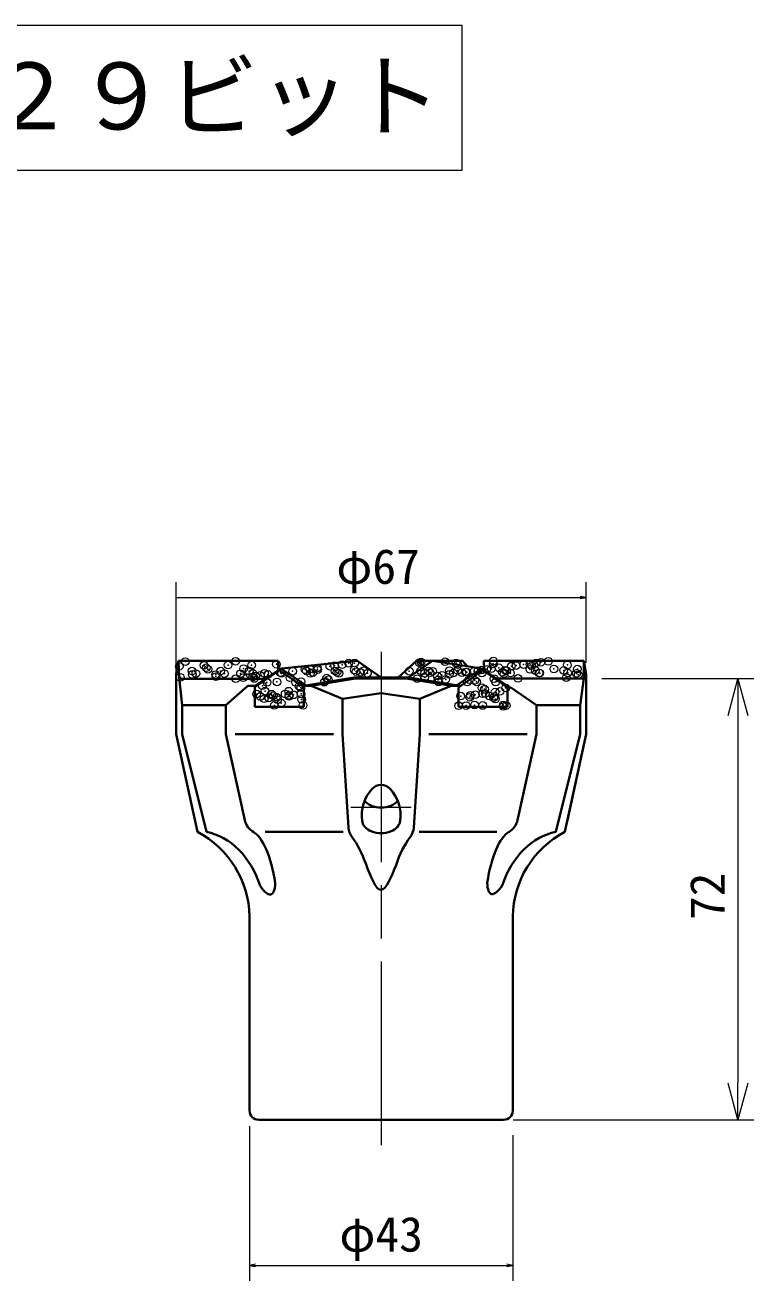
# Model space of a CAD drawing. Units: millimetres at full size, sheet at 1:2.5; details may follow other scales. Extents: x 9811 to 11491, y -1826 to -623.
# Drawn here: x 10940.3 to 11059.3, y -1460.9 to -1255.8 of the extents above; entities that cross this region are included whole.
import ezdxf
from ezdxf.enums import TextEntityAlignment as Align

# ---------------------------------------------------------------- set-up
doc = ezdxf.new("R2010")
doc.units = ezdxf.units.MM
doc.header["$LTSCALE"] = 2.5
doc.header["$PDMODE"] = 32
doc.header["$PDSIZE"] = 1.25
doc.linetypes.add('CHAIN', pattern=[18.5, 12, -1.5, 3.5, -1.5])
for name, color, linetype, lineweight in [('4中心線', 1, 'CHAIN', 15), ('中心線', 1, 'CHAIN', 15), ('外形線', 7, 'Continuous', 35), ('寸法線', 4, 'Continuous', 13), ('枠', 7, 'Continuous', 13), ('細い実線', 3, 'Continuous', 20)]:
    doc.layers.add(name, color=color, linetype=linetype, lineweight=lineweight)
doc.styles.add('ＭＳ ゴシック', font='')
doc.styles.get('ＭＳ ゴシック').set_extended_font_data('MS Gothic')

# ---------------------------------------------------------------- blocks, each defined once
blk = doc.blocks.new('open_arrow')
at = {"color": 0, "linetype": 'Continuous', "lineweight": -2}
blk.add_lwpolyline([(7.5, 1.25), (0, 0), (7.5, -1.25)], dxfattribs=at)

msp = doc.modelspace()

# ---------------------------------------------------------------- linework, layer by layer
at = {"layer": '4中心線'}
for p, q in [((10998.437, -1362.488), (10998.437, -1439.586)), ((11003.368, -1383.565), (10993.505, -1383.565))]:
    msp.add_line(p, q, dxfattribs=at)
at = {"layer": '中心線'}
msp.add_line((10998.437, -1358.131), (10998.437, -1362.325), dxfattribs=at)
at = {"layer": '外形線'}
for p, q in [((10965.319, -1359.628), (10964.953, -1361.753)), ((10965.319, -1359.628), (10965.432, -1362.565)), ((10965.319, -1359.628), (10981.644, -1359.628)), ((10981.636, -1361.107), (10981.644, -1359.628)), ((10981.637, -1360.896), (10994.51, -1359.628)), ((10994.51, -1359.628), (10998.436, -1362.325)), ((11004.186, -1359.628), (11001.209, -1362.329)), ((11006.799, -1359.628), (11002.879, -1362.325)), ((11004.186, -1359.628), (11011.725, -1359.628)), ((11004.186, -1359.628), (11005.508, -1360.516)), ((11014.843, -1360.837), (11006.799, -1359.628)), ((11011.725, -1359.628), (11012.51, -1360.486)), ((11015.238, -1361.107), (11015.23, -1359.628)), ((11015.23, -1359.628), (11031.552, -1359.628)), ((11031.552, -1359.628), (11031.937, -1361.858)), ((11031.552, -1359.628), (11031.552, -1362.488)), ((10964.953, -1361.753), (10964.937, -1371.565)), ((10982.03, -1360.837), (10977.822, -1363.717)), ((10977.822, -1363.921), (10981.679, -1361.241)), ((10981.822, -1361.196), (10982.03, -1360.837)), ((10981.965, -1361.241), (10985.822, -1363.921)), ((10982.03, -1360.837), (10986.186, -1363.656)), ((11014.843, -1360.837), (11010.748, -1363.615)), ((11011.051, -1363.942), (11015.051, -1361.162)), ((11015.051, -1361.162), (11014.843, -1360.837)), ((11014.843, -1360.837), (11019.051, -1363.717)), ((11019.051, -1363.942), (11015.051, -1361.162)), ((11031.937, -1361.858), (11031.937, -1371.565)), ((10965.432, -1362.356), (10965.92, -1366.836)), ((10965.455, -1362.565), (10979.773, -1362.565)), ((10976.659, -1363.717), (10973.089, -1366.836)), ((10977.737, -1363.717), (10976.659, -1363.717)), ((10977.822, -1363.717), (10976.659, -1363.717)), ((10977.822, -1363.942), (10977.822, -1363.717)), ((10977.822, -1363.921), (10977.822, -1367.142)), ((10977.822, -1367.142), (10977.822, -1363.942)), ((10985.822, -1363.717), (10993.994, -1362.325)), ((10986.997, -1363.717), (10985.822, -1363.717)), ((10985.822, -1363.717), (10985.822, -1363.942)), ((10985.822, -1363.921), (10985.822, -1367.142)), ((10985.822, -1367.142), (10985.822, -1363.942)), ((10986.997, -1363.717), (10994.23, -1362.488)), ((10986.997, -1363.717), (10992.142, -1365.823)), ((10993.994, -1362.325), (11002.879, -1362.325)), ((10994.23, -1362.488), (11002.515, -1362.488)), ((11009.877, -1363.717), (11002.515, -1362.488)), ((11002.879, -1362.325), (11011.374, -1363.717)), ((11009.877, -1363.717), (11004.732, -1365.823)), ((11009.877, -1363.717), (11011.374, -1363.717)), ((11011.051, -1367.142), (11011.051, -1363.942)), ((11017.254, -1362.488), (11031.552, -1362.488)), ((11019.051, -1367.142), (11019.051, -1363.717)), ((11019.597, -1363.946), (11019.051, -1363.942)), ((11019.597, -1363.946), (11023.784, -1366.836)), ((11031.552, -1362.488), (11030.953, -1366.836)), ((10992.142, -1365.823), (10998.437, -1364.89)), ((10992.142, -1365.823), (10992.142, -1371.565)), ((11004.732, -1365.823), (10998.437, -1364.89)), ((11004.732, -1365.823), (11004.732, -1371.565)), ((10973.089, -1366.836), (10965.92, -1366.836)), ((10965.92, -1366.836), (10965.92, -1371.565)), ((10973.089, -1366.836), (10973.089, -1371.565)), ((10977.822, -1367.142), (10985.822, -1367.142)), ((10985.822, -1367.142), (10977.822, -1367.142)), ((10985.503, -1367.142), (10978.141, -1367.142)), ((10978.141, -1367.142), (10985.503, -1367.142)), ((11011.051, -1367.142), (11019.051, -1367.142)), ((11011.371, -1367.142), (11018.732, -1367.142)), ((11023.784, -1366.836), (11030.953, -1366.836)), ((11023.784, -1366.836), (11030.953, -1366.836)), ((11023.784, -1366.836), (11023.784, -1371.565)), ((11030.953, -1366.836), (11030.953, -1371.565)), ((10964.937, -1371.565), (10968.437, -1387.565)), ((10965.92, -1371.565), (10969.913, -1387.565)), ((10973.089, -1371.565), (10976.162, -1385.614)), ((10974.601, -1371.565), (10990.662, -1371.565)), ((10992.142, -1371.565), (10993.107, -1386.808)), ((11004.732, -1371.565), (11003.766, -1386.808)), ((11022.272, -1371.565), (11006.212, -1371.565)), ((11023.784, -1371.565), (11020.711, -1385.614)), ((11030.953, -1371.565), (11026.961, -1387.565)), ((11031.937, -1371.565), (11028.437, -1387.565)), ((11031.937, -1371.565), (11028.864, -1385.614)), ((10992.229, -1387.565), (10979.522, -1387.565)), ((11004.644, -1387.565), (11017.352, -1387.565)), ((10976.937, -1401.367), (10976.937, -1433.065)), ((11019.937, -1401.367), (11019.937, -1433.065)), ((10978.437, -1434.565), (11018.437, -1434.565))]:
    msp.add_line(p, q, dxfattribs=at)
for centre, radius, start, end in [((10981.822, -1361.446), 0.25, 55.20405, 124.79595), ((10998.437, -1381.88), 2, 43.31554, 136.68446), ((11001.538, -1384.804), 6.263, 136.68446, 188.76369), ((10995.335, -1384.804), 6.263, 351.23631, 43.31554), ((10979.093, -1384.973), 3, 192.33909, 241.36114), ((11017.78, -1384.973), 3, 299.8577, 347.66091), ((10961.086, -1401.611), 15.853, 0.88251, 62.37348), ((10996.101, -1386.619), 3, 183.62463, 217.16401), ((11000.772, -1386.619), 3, 322.83599, 356.37537), ((11035.787, -1401.61), 15.852, 117.62364, 179.12037), ((10978.437, -1433.065), 1.5, 180, 270), ((11018.437, -1433.065), 1.5, 270, 0)]:
    msp.add_arc(centre, radius, start, end, dxfattribs=at)
for centre, major_axis, ratio, start_param, end_param in [((10998.437, -1381.465), (-3.091, 0), 0.679651, 0.5009551, 2.6406376), ((10998.437, -1385.666), (-3.091, 0), 0.679651, 6.2831853, 9.424778), ((10968.349, -1402.311), (0, 14.889), 0.757569, 5.1230895, 6.1441287), ((10976.708, -1402.349), (0, 15), 0.326562, 5.1554935, 6.0982292), ((10988.621, -1400.445), (0, 15), 0.566667, 5.25251, 5.6412666), ((11008.252, -1400.445), (0, 15), 0.566667, 0.6419187, 1.0487032), ((11020.19, -1402.31), (0, 15), 0.326562, 0.1849561, 1.1276919), ((11028.549, -1402.27), (0, 14.853), 0.759403, 0.1412444, 1.1506088), ((10978.977, -1392.924), (1.471, -4.842), 0.325734, 5.3995768, 7.092511), ((11017.921, -1392.84), (-1.471, -4.842), 0.325734, 5.4854456, 7.1870441)]:
    msp.add_ellipse(centre, major_axis=major_axis, ratio=ratio, start_param=start_param, end_param=end_param, dxfattribs=at)
msp.add_open_spline([(10995.911, -1392.732), (10996.749, -1394.893), (10997.587, -1397.055), (10998.437, -1397.024), (10999.245, -1396.995), (11000.065, -1394.98), (11000.884, -1392.965)], degree=3, knots=[0, 0, 0, 0, 1, 1, 1, 2, 2, 2, 2], dxfattribs=at)
at = {"layer": '寸法線'}
for p, q in [((10964.937, -1362.025), (10964.937, -1346.741)), ((11031.937, -1359.948), (11031.937, -1346.741)), ((10964.937, -1349.281), (11031.937, -1349.281)), ((11034.477, -1362.488), (11059.312, -1362.488)), ((11055.108, -1368.565), (11056.715, -1362.565)), ((11056.715, -1362.565), (11058.323, -1368.565)), ((11056.715, -1362.565), (11056.715, -1368.565)), ((11056.715, -1368.565), (11056.715, -1428.565)), ((11056.715, -1434.565), (11055.108, -1428.565)), ((11058.323, -1428.565), (11056.715, -1434.565)), ((11056.715, -1434.565), (11056.715, -1428.565)), ((10976.937, -1435.605), (10976.937, -1460.885)), ((11019.984, -1434.565), (11059.312, -1434.565)), ((11019.937, -1437.105), (11019.937, -1460.885)), ((10976.937, -1458.345), (11019.937, -1458.345))]:
    msp.add_line(p, q, dxfattribs=at)
at = {"layer": '枠'}
msp.add_lwpolyline([(10903.589, -1255.779), (11011.589, -1255.779), (11011.589, -1279.547), (10903.589, -1279.547)], close=True, dxfattribs=at)
at = {"layer": '細い実線'}
msp.add_line((10977.822, -1367.121), (10977.822, -1363.921), dxfattribs=at)
for p in [(10966.453, -1359.727), (10969.514, -1360.35), (10973.44, -1360.3), (10974.663, -1359.675), (10977.278, -1360.318), (10981.329, -1360.172), (10990.842, -1360.399), (10992.062, -1360.239), (10993.144, -1359.994), (10994.099, -1359.971), (11004.663, -1359.923), (11004.959, -1359.817), (11008.885, -1359.767), (11010.665, -1359.975), (11010.941, -1360.228), (11016.756, -1360.107), (11016.774, -1359.639), (11020.489, -1360.38), (11021.708, -1360.22), (11022.758, -1360.159), (11023.034, -1360.412), (11023.746, -1359.951), (11024.527, -1359.849), (11025.746, -1359.688), (11028.848, -1360.291), (10965.463, -1360.496), (10965.645, -1362.308), (10967.542, -1361.294), (10967.58, -1361.834), (10968.175, -1361.697), (10969.877, -1360.739), (10970.154, -1360.992), (10971.417, -1361.852), (10971.459, -1362.188), (10972.214, -1361.286), (10972.846, -1361.689), (10974.692, -1362.526), (10975.469, -1361.706), (10975.911, -1362.365), (10975.968, -1360.871), (10976.885, -1361.277), (10977.461, -1362.239), (10977.517, -1361.68), (10977.737, -1362.493), (10977.949, -1362.097), (10978.729, -1361.994), (10979.395, -1361.656), (10979.949, -1361.834), (10981.986, -1361.565), (10982.188, -1361.672), (10983.552, -1362.372), (10983.986, -1361.302), (10986.024, -1361.034), (10986.227, -1361.26), (10986.805, -1360.931), (10986.86, -1361.663), (10987.284, -1361.528), (10988.024, -1360.77), (10988.061, -1361.055), (10989.554, -1362.423), (10990.062, -1360.502), (10990.898, -1361.252), (10991.21, -1361.478), (10991.531, -1361.655), (10994.063, -1361.107), (10994.339, -1361.36), (10995.047, -1361.497), (10995.57, -1361.243), (10996.202, -1361.646), (11003.025, -1361.301), (11004.338, -1362.506), (11004.912, -1361.226), (11005.545, -1361.629), (11005.558, -1362.346), (11006.156, -1361.291), (11006.432, -1361.544), (11006.862, -1361.319), (11007.595, -1362.078), (11008.376, -1361.975), (11009.583, -1361.218), (11009.595, -1361.814), (11010.216, -1361.621), (11010.913, -1361.173), (11011.633, -1361.546), (11012.246, -1361.424), (11012.414, -1361.443), (11013.633, -1361.283), (11014.254, -1361.21), (11014.84, -1361.123), (11014.887, -1361.612), (11015.671, -1361.014), (11016.451, -1360.912), (11017.671, -1360.751), (11018.249, -1361.475), (11018.525, -1361.729), (11018.677, -1361.141), (11018.926, -1361.201), (11019.558, -1361.604), (11019.708, -1360.483), (11020.794, -1362.479), (11022.728, -1360.995), (11023.597, -1361.193), (11024.229, -1361.596), (11024.339, -1361.608), (11026.655, -1360.945), (11028.268, -1361.184), (11028.683, -1362.352), (11028.901, -1361.587), (11030.341, -1361.659), (11030.492, -1360.964), (11030.618, -1361.913), (10979.042, -1363.688), (10979.49, -1364.546), (10979.794, -1363.131), (10981.423, -1363.062), (10983.327, -1364.565), (10984.466, -1363.123), (10985.045, -1363.74), (10985.321, -1363.993), (10985.35, -1363.012), (10989.137, -1363.114), (10989.187, -1363.031), (10989.83, -1362.677), (11007.737, -1362.74), (11007.822, -1363.08), (11008.98, -1362.657), (11012.493, -1363.072), (11012.817, -1362.675), (11013.739, -1362.792), (11014.016, -1363.045), (11014.934, -1364.013), (11015.321, -1364.241), (11016.868, -1362.529), (11017.164, -1363.063), (11018.771, -1364.032), (10978.096, -1365.034), (10978.729, -1365.437), (10979.332, -1365.799), (10980.112, -1365.696), (10980.535, -1365.056), (10980.812, -1365.31), (10981.332, -1365.535), (10981.518, -1365.953), (10982.117, -1366.506), (10982.767, -1365.025), (10983.369, -1365.267), (10983.4, -1365.428), (10984.15, -1365.164), (10985.369, -1365.004), (10985.444, -1365.902), (11011.427, -1365.377), (11012.911, -1365.566), (11013.016, -1365.248), (11013.797, -1365.145), (11015.016, -1364.984), (11015.466, -1364.966), (11016.098, -1365.369), (11016.814, -1365.609), (11016.963, -1365.42), (11017.053, -1364.716), (11017.09, -1365.862), (11017.834, -1364.613), (10981.006, -1366.887), (10985.677, -1366.879), (11011.102, -1366.954), (11012.305, -1366.926), (11013.704, -1366.828), (11015.029, -1366.903), (11018.376, -1366.819), (11018.395, -1367.058), (11018.866, -1366.922)]:
    msp.add_point(p, dxfattribs=at)

# ---------------------------------------------------------------- block references
at = {"layer": '寸法線', "xscale": 0.133, "yscale": 0.133, "rotation": 180}
for p in [(11031.937, -1349.281), (11019.937, -1458.345)]:
    msp.add_blockref('open_arrow', p, dxfattribs=at)
at = {"layer": '寸法線', "xscale": 0.133, "yscale": 0.133}
msp.add_blockref('open_arrow', (10976.937, -1458.345), dxfattribs=at)

# ---------------------------------------------------------------- texts
at = {"layer": '寸法線', "style": 'ＭＳ ゴシック'}
for s, p in [('φ67', (10997.937, -1344.195)), ('φ43', (10998.437, -1453.259))]:
    msp.add_text(s, height=5.696, dxfattribs=at).set_placement(p, align=Align.MIDDLE_CENTER)
msp.add_text('72', height=5.696, rotation=90, dxfattribs=at).set_placement((11056.265, -1401.954), align=Align.BOTTOM_LEFT)
at = {"layer": '枠', "style": 'ＭＳ ゴシック'}
msp.add_text('ＳＰ２９ビット', height=10.94, dxfattribs=at).set_placement((10903.83, -1276.103), align=Align.BOTTOM_LEFT)

doc.saveas('drawing.dxf')
